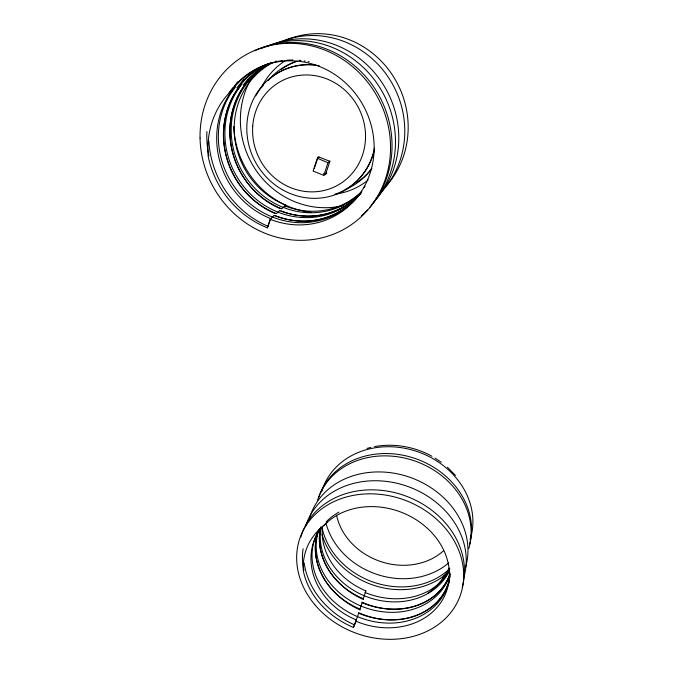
<?xml version="1.0" encoding="UTF-8"?>
<svg xmlns="http://www.w3.org/2000/svg" width="673" height="673" viewBox="0 0 673 673"><rect width="100%" height="100%" fill="white"/><g stroke="black" fill="none" stroke-linecap="round" stroke-linejoin="round"><path stroke-width="1.01" d="M449.211 581.918L447.696 585.813M232.85 88.062A83.528 78.993 62.8 0 0 229.056 93.101A83.839 78.203 58.4 0 0 214.855 114.797C209.143 127.761 207.065 142.196 208.159 156.271A93.379 87.347 60.1 0 0 267.391 227.819L270.117 219.247L274.012 215.713M326.985 522.366A71.018 60.679 19 0 0 323.528 525.857A71.447 59.224 20.8 0 0 310.413 540.68C305.037 549.58 302.69 560.298 303.254 570.553A79.464 66.122 20.5 0 0 353.468 627.446L358.541 613.742M359.996 609.191L361.906 603.218M363.311 598.81L365.851 590.869A67.653 57.087 20.2 0 1 322.518 526.143M285.108 206.948L285.697 205.13A78.96 74.282 62.2 0 1 234.49 135.652A78.96 74.282 62.2 0 1 273.171 62.379M449.9 574.851L449.732 575.339M314.266 168.544L318.169 156.716L329.913 161.335L325.614 174.13L323.663 173.356M319.086 157.171L317.387 158.264L313.096 171.068L323.814 175.367L328.012 162.723L329.879 161.007M267.391 227.819L270.84 218.59M353.468 627.446L356.564 619.917M365.119 592.568L365.851 590.869M361.847 191.258A82.686 77.412 60.4 0 1 252.619 205.77A82.686 77.412 60.4 0 1 231.874 91.873L234.852 86.245A86.952 81.685 61.8 0 1 237.493 81.913M361.09 192.697A81.147 76.125 61.1 0 1 255.319 198.543A81.147 76.125 61.1 0 1 238.292 89.105L241.228 83.587M360.089 193.277A79.666 74.88 61.9 0 1 258.222 191.586A79.666 74.88 61.9 0 1 244.467 86.447L247.37 81.021A83.772 78.985 63.5 0 1 248.312 79.288M444.609 575.306L443.591 576.517A67.653 57.087 20.2 0 0 449.354 568.054M323.814 175.367L325.757 173.272M325.614 174.13L326.868 172.961M279.404 210.826L276.351 213.602A81.526 77.26 64.2 0 1 237.872 88.786M281.659 208.79L285.697 205.13M367.113 448.378L370.806 447.41M374.558 446.611C394.067 443.019 414.694 446.695 431.999 456.311M317.387 158.264L328.012 162.723M435.145 458.145L441.286 462.267M447.427 467.23L455.47 475.432M281.693 42.046A90.577 85.58 64.4 0 1 390.937 72.861A90.577 85.58 64.4 0 1 383.989 188.314M343.466 205.509A84.907 80.222 64.3 0 1 258.255 173.373A84.907 80.222 64.3 0 1 249.952 80.785M368.165 179.969A72.852 68.89 64.7 0 1 335.734 194.068M261.444 87.389A72.852 68.89 64.7 0 1 285.108 60.797M275.652 44.056A92.394 87.145 63.5 0 1 386.235 74.266A92.394 87.145 63.5 0 1 382.188 191.082M310.934 212.348A86.615 81.685 63.4 0 1 233.775 126.482M270.824 218.649A83.107 78.623 63.2 0 1 231.352 91.469M267.921 226.254A93.227 86.194 62.5 0 1 208.857 140.985M365.035 186.27A82.686 77.412 60.4 0 1 364.16 187.725M229.047 93.084A83.359 77.975 60.1 0 1 332.942 73.315A83.359 77.975 60.1 0 1 367.609 179.784A83.359 77.975 60.1 0 1 270.117 219.247M233.304 88.457A83.149 78.707 62.6 0 1 282.828 60.587M286.841 60.191A83.149 78.707 62.6 0 1 292.915 60.006M299.014 60.292A83.149 78.707 62.6 0 1 301.05 60.503M304.095 60.907A83.149 78.707 62.6 0 1 305.113 61.075M308.141 61.638A83.149 78.707 62.6 0 1 309.151 61.857M231.857 91.856A82.846 78.43 62.9 0 1 235.634 86.867M254.604 50.803A99.251 92.924 60.5 0 1 371.723 84.108A99.251 92.924 60.5 0 1 369.452 207.764M367.416 210.035A99.251 92.924 60.5 0 1 361.552 215.781M208.933 155.909A93.034 87.288 55.1 0 1 206.889 131.605M361.056 192.613A82.316 76.327 64.3 0 1 275.661 215.814M236.879 87.919A82.316 76.327 64.3 0 1 268.864 63.498M275.442 61.336A82.316 76.327 64.3 0 1 276.401 61.083M274.803 213.459A81.879 75.999 64.7 0 1 223.663 137.856A81.879 75.999 64.7 0 1 268.62 63.683M361.704 191.704A82.518 76.587 56.1 0 1 274.104 215.427M241.144 83.519A85.328 80.314 62.6 0 1 243.828 79.33M238.276 89.097A81.307 77.101 63.8 0 1 241.994 84.192M260.703 48.776A97.4 91.377 61.2 0 1 376.241 82.291A97.4 91.377 61.2 0 1 371.908 204.373M361.031 192.2A79.49 74.131 57.3 0 1 284.696 205.845M281.684 208.714A80.045 75.965 65.1 0 1 244.063 86.136M244.459 86.438A79.826 75.813 64.8 0 1 248.118 81.626M266.575 46.832A95.625 89.879 62 0 1 379.984 79.7A95.625 89.879 62 0 1 375.559 199.654M360.257 193.664A80.802 75.073 65 0 1 280.994 210.918M243.18 85.202A80.802 75.073 65 0 1 271.101 62.715M280.161 208.655A80.381 74.753 65.4 0 1 230.124 136.409A80.381 74.753 65.4 0 1 270.882 63.018M360.964 192.831A80.979 75.342 56.7 0 1 279.497 210.556M248.522 81.971A79.372 73.837 58.5 0 1 271.581 62.883M374.196 151.013A67.401 63.464 62.6 0 1 334.54 194.522M255.732 95.953A67.401 63.464 62.6 0 1 263.311 85.126M267.837 80.474A67.401 63.464 62.6 0 1 315.637 64.894M374.457 148.136A67.569 63.615 62.5 0 1 300.015 196.651A67.569 63.615 62.5 0 1 247.529 118.364A67.569 63.615 62.5 0 1 319.288 65.845M268.056 80.701A68.604 64.751 63.8 0 1 297.491 61.176M371.799 168.309A68.604 64.751 63.8 0 1 345.552 189.416M281.07 69.622A68.057 64.288 64.1 0 1 295.405 61.723M371.774 168.704A68.057 64.288 64.1 0 1 356.698 182.534M356.522 620.01A70.707 60.503 19.1 0 1 320.197 528.776M354.578 624.914A79.431 65.5 24.4 0 1 304.179 562.813M448.327 583.819A70.438 58.736 20.5 0 1 355.773 615.871A70.438 58.736 20.5 0 1 320.996 527.085M323.545 525.865A70.943 59.022 20.5 0 1 415.291 519.194A70.943 59.022 20.5 0 1 442.708 599.525A70.943 59.022 20.5 0 1 356.118 621.314M326.212 521.743A70.741 60.444 18.6 0 1 338.948 512.128M449.926 575.44A70.741 60.444 18.6 0 1 449.69 577.577M449.253 580.387A70.741 60.444 18.6 0 1 448.487 583.861M300.873 537.029A84.546 70.505 20.5 0 1 400.822 494.319A84.546 70.505 20.5 0 1 462.225 587.192M303.944 570.334A79.237 65.029 17.2 0 1 303.119 548.739M449.943 576.559A70.236 58.559 25 0 1 358.473 612.59M360.055 609.057A69.529 59.762 19 0 1 318.809 529.609M360.173 609.965A69.899 58.45 25 0 1 318.27 531.022M447.528 585.746A70.387 56.995 20.1 0 1 358.734 613.296M450.069 574.338A69.294 58.063 20.4 0 1 366.238 608.022A69.294 58.063 20.4 0 1 318.867 529.819M305.55 526.479A83.166 69.698 20.4 0 1 405.339 485.628A83.166 69.698 20.4 0 1 463.495 578.46M449.312 570.157A68.133 55.775 19.9 0 1 365.355 592.585M449.017 571.697A68.175 57.407 20.3 0 1 368.754 597.456A68.175 57.407 20.3 0 1 321.139 527.127M309.496 518.227A81.828 68.907 20.3 0 1 406.988 476.341A81.828 68.907 20.3 0 1 465.514 567.373M450.229 573.043A69.092 57.895 24.9 0 1 361.838 602.099M363.37 598.676A68.41 59.047 18.9 0 1 320.71 527.195M363.479 599.559A68.772 57.785 24.9 0 1 320.415 528.566M449.572 575.28A69.235 56.381 20 0 1 362.091 602.781M443.743 576.593A70.421 59.241 20.6 0 1 427.591 593.334M449.884 568.778A68.04 55.75 21 0 1 445.56 575.886M318.96 496.968A79.035 67.224 20.1 0 1 413.045 457.808A79.035 67.224 20.1 0 1 469.577 544.617M449.522 568.811A74.097 63.01 20.1 0 1 375.08 582.7A74.097 63.01 20.1 0 1 322.014 527.43M321.669 491.694A78.001 66.585 20 0 1 415.813 451.103A78.001 66.585 20 0 1 470.04 539.704M448.731 562.872A73.121 62.412 20 0 1 378.058 574.759A73.121 62.412 20 0 1 326.195 523.989M443.33 550.96A62.816 53.739 19.9 0 1 380.708 561.551A62.816 53.739 19.9 0 1 336.55 515.224M317.538 500.359A79.389 67.435 20.1 0 1 412.599 460.248A79.389 67.435 20.1 0 1 468.711 548.747M445.56 574.582A74.425 63.212 20.1 0 1 374.281 585.468A74.425 63.212 20.1 0 1 322.056 534.555M200.058 138.125A100.067 93.606 60.1 0 0 344.551 228.929A100.067 93.606 60.1 0 0 341.253 58.433A100.067 93.606 60.1 0 0 200.058 138.125M252.737 126.154A59.207 55.691 62.2 0 0 333.606 187.279A59.207 55.691 62.2 0 0 340.841 86.809A59.207 55.691 62.2 0 0 252.737 126.154M314.712 604.573A85.151 70.85 20.5 0 0 457.825 601.342A85.151 70.85 20.5 0 0 367.988 493.856A85.151 70.85 20.5 0 0 314.712 604.573"/></g></svg>
